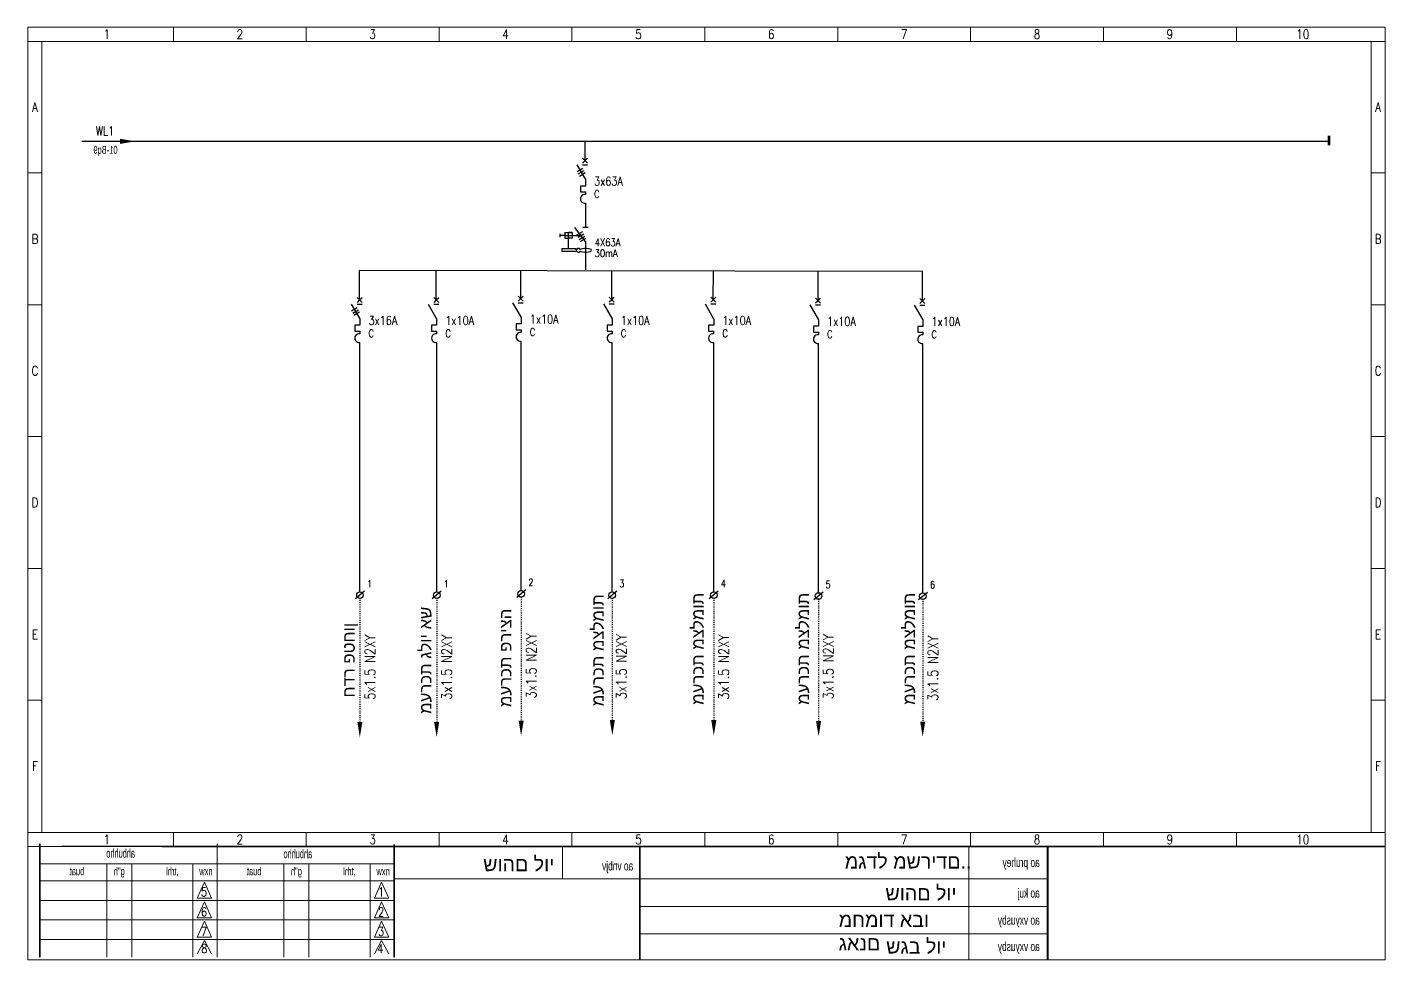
# Model space of a CAD drawing. Header units: millimetres. Extents: x 46170 to 87148, y 12751 to 40933.
# Drawn here: x 74080 to 78542, y 20568 to 23636 of the extents above; entities that cross this region are included whole.
import ezdxf
from ezdxf.enums import TextEntityAlignment as Align

# ---------------------------------------------------------------- set-up
doc = ezdxf.new("R2010")
doc.units = ezdxf.units.MM
doc.linetypes.add('ACAD_ISO03W100', pattern=[30, 12, -18])
doc.layers.add('A3', color=3, linetype='Continuous')
doc.styles.add('ROMANS', font='romans.shx')
doc.styles.get("Standard").update_dxf_attribs({"font": 'arial.ttf'})
doc.styles.add('TECHNO_M', font='techno_m.shx')

msp = doc.modelspace()

# ---------------------------------------------------------------- linework, layer by layer
at = {"color": 7, "linetype": 'ByBlock', "lineweight": 13, "ltscale": 2}
for p, q in [((74082.8, 20570.5), (74082.8, 23635.8)), ((74082.8, 23635.8), (78540, 23635.8)), ((74082.8, 20570.5), (74082.8, 23635.8)), ((74082.8, 23635.8), (78540, 23635.8)), ((78493.9, 23589.2), (78493.9, 20989.8)), ((74082.8, 20989.8), (78540, 20989.8)), ((74703.8, 20952.2), (74703.8, 20579.5)), ((75838.5, 20942.2), (75838.5, 20837)), ((77172.5, 20941), (77172.5, 20570.5)), ((74341.9, 20886.5), (74341.9, 20579.5)), ((74423.7, 20886.5), (74423.7, 20579.5)), ((74624.5, 20886.5), (74624.5, 20579.5)), ((74923.8, 20886.5), (74923.8, 20579.5)), ((75005.6, 20886.5), (75005.6, 20579.5)), ((75206.4, 20886.5), (75206.4, 20579.5))]:
    msp.add_line(p, q, dxfattribs=at)
at = {"color": 7, "linetype": 'ByBlock', "lineweight": 13}
for p, q in [((74560.4, 23635.8), (74560.4, 23589.2)), ((74560.4, 23635.8), (74560.4, 23589.2)), ((74560.4, 23635.8), (74560.4, 23589.2)), ((74560.4, 23635.8), (74560.4, 23589.2)), ((74996.8, 23635.8), (74996.8, 23589.2)), ((74996.8, 23635.8), (74996.8, 23589.2)), ((74996.8, 23635.8), (74996.8, 23589.2)), ((74996.8, 23635.8), (74996.8, 23589.2)), ((75433.2, 23635.8), (75433.2, 23589.2)), ((75433.2, 23635.8), (75433.2, 23589.2)), ((75433.2, 23635.8), (75433.2, 23589.2)), ((75433.2, 23635.8), (75433.2, 23589.2)), ((75869.6, 23635.8), (75869.6, 23589.2)), ((75869.6, 23635.8), (75869.6, 23589.2)), ((75869.6, 23635.8), (75869.6, 23589.2)), ((75869.6, 23635.8), (75869.6, 23589.2)), ((76306, 23635.8), (76306, 23589.2)), ((76306, 23635.8), (76306, 23589.2)), ((76306, 23635.8), (76306, 23589.2)), ((76306, 23635.8), (76306, 23589.2)), ((76742.4, 23635.8), (76742.4, 23589.2)), ((76742.4, 23635.8), (76742.4, 23589.2)), ((77178.8, 23635.8), (77178.8, 23589.2)), ((77178.8, 23635.8), (77178.8, 23589.2)), ((77615.2, 23635.8), (77615.2, 23589.2)), ((77615.2, 23635.8), (77615.2, 23589.2)), ((78051.6, 23635.8), (78051.6, 23589.2)), ((78051.6, 23635.8), (78051.6, 23589.2)), ((74082.8, 23589.2), (78540, 23589.2)), ((74082.8, 23156.6), (74128.9, 23156.6)), ((78493.9, 23156.6), (78540, 23156.6)), ((74082.8, 22723.4), (74128.9, 22723.4)), ((78493.9, 22723.4), (78540, 22723.4)), ((74082.8, 22290.3), (74128.9, 22290.3)), ((78493.9, 22290.3), (78540, 22290.3)), ((74082.8, 21857.1), (74128.9, 21857.1)), ((74082.8, 21857.1), (74128.9, 21857.1)), ((78493.9, 21857.1), (78540, 21857.1)), ((74082.8, 21424), (74128.9, 21424)), ((78493.9, 21424), (78540, 21424)), ((74560.4, 20989.8), (74560.4, 20943.2)), ((74560.4, 20989.8), (74560.4, 20943.2)), ((74560.4, 20989.8), (74560.4, 20943.2)), ((74560.4, 20989.8), (74560.4, 20943.2)), ((74996.8, 20989.8), (74996.8, 20943.2)), ((74996.8, 20989.8), (74996.8, 20943.2)), ((74996.8, 20989.8), (74996.8, 20943.2)), ((74996.8, 20989.8), (74996.8, 20943.2)), ((75433.2, 20989.8), (75433.2, 20943.2)), ((75433.2, 20989.8), (75433.2, 20943.2)), ((75433.2, 20989.8), (75433.2, 20943.2)), ((75433.2, 20989.8), (75433.2, 20943.2)), ((75869.6, 20989.8), (75869.6, 20943.2)), ((75869.6, 20989.8), (75869.6, 20943.2)), ((75869.6, 20989.8), (75869.6, 20943.2)), ((75869.6, 20989.8), (75869.6, 20943.2)), ((76306, 20989.8), (76306, 20943.2)), ((76306, 20989.8), (76306, 20943.2)), ((76306, 20989.8), (76306, 20943.2)), ((76306, 20989.8), (76306, 20943.2)), ((76742.4, 20989.8), (76742.4, 20943.2)), ((76742.4, 20989.8), (76742.4, 20943.2)), ((77178.8, 20989.8), (77178.8, 20943.2)), ((77178.8, 20989.8), (77178.8, 20943.2)), ((77615.2, 20989.8), (77615.2, 20943.2)), ((77615.2, 20989.8), (77615.2, 20943.2)), ((78051.6, 20989.8), (78051.6, 20943.2)), ((78051.6, 20989.8), (78051.6, 20943.2))]:
    msp.add_line(p, q, dxfattribs=at)
at = {"color": 7, "linetype": 'Continuous', "lineweight": 13}
for p, q in [((74128.9, 23589.2), (74128.9, 20989.8)), ((75285.7, 20886.5), (74122, 20886.5)), ((74703.8, 20886.5), (74703.8, 20886.5)), ((75285.7, 20886.5), (75285.7, 20886.5)), ((75285.7, 20830.1), (74122, 20830.1)), ((77431.9, 20837), (75285.7, 20837)), ((75285.7, 20766), (74122, 20766)), ((75285.7, 20702), (74122, 20702)), ((75285.7, 20637.9), (74122, 20637.9)), ((74703.8, 20637.9), (74703.8, 20637.9))]:
    msp.add_line(p, q, dxfattribs=at)
at = {"color": 0, "linetype": 'ByBlock', "ltscale": 2}
for p, q in [((74259.6, 23260.7), (78354.6, 23260.7)), ((75912.6, 23197.4), (75912.6, 23260.7)), ((75171.8, 22739.7), (75172, 22836.1)), ((77020.9, 22832.6), (75172, 22836.1)), ((75424, 22739.7), (75424.1, 22836.1)), ((75701.5, 22744.1), (75701.7, 22836.1)), ((76000.4, 22739.8), (76000.6, 22836.2)), ((76333.7, 22739.8), (76333.9, 22836.2)), ((76677.8, 22736.7), (76678, 22833.1)), ((77020.7, 22736.2), (77020.9, 22832.6))]:
    msp.add_line(p, q, dxfattribs=at)
at = {"lineweight": 53}
msp.add_line((78355, 23278.9), (78355, 23248), dxfattribs=at)
at = {"color": 7, "linetype": 'Continuous', "lineweight": -2}
for p, q in [((75904.4, 23205.6), (75920.8, 23189.2)), ((75912.6, 23197.4), (75920.8, 23205.6)), ((75912.6, 23197.4), (75904.4, 23189.2)), ((75904.4, 23183.7), (75920.9, 23183.7)), ((75913.8, 23094.5), (75913.8, 23085.6)), ((75922.5, 22977.3), (75905.7, 22977.3)), ((75163.6, 22747.9), (75180, 22731.5)), ((75171.8, 22739.7), (75163.6, 22731.5)), ((75163.6, 22726), (75180.1, 22726)), ((75171.8, 22739.7), (75180, 22747.9)), ((75415.7, 22726), (75432.3, 22726)), ((75415.8, 22747.9), (75432.1, 22731.5)), ((75424, 22739.7), (75415.8, 22731.5)), ((75424, 22739.7), (75432.1, 22747.9)), ((75693.3, 22752.3), (75709.7, 22735.9)), ((75701.5, 22744.1), (75693.3, 22735.9)), ((75693.3, 22730.4), (75709.8, 22730.4)), ((75701.5, 22744.1), (75709.7, 22752.3)), ((75992.2, 22748), (76008.6, 22731.6)), ((76000.4, 22739.8), (75992.2, 22731.6)), ((75992.2, 22726.1), (76008.7, 22726.1)), ((76000.4, 22739.8), (76008.6, 22748)), ((76325.5, 22748), (76341.9, 22731.6)), ((76333.7, 22739.8), (76325.5, 22731.6)), ((76325.5, 22726.1), (76342, 22726.1)), ((76333.7, 22739.8), (76341.9, 22748)), ((76669.6, 22744.9), (76686, 22728.5)), ((76677.8, 22736.7), (76669.6, 22728.5)), ((76669.6, 22723.1), (76686.1, 22723.1)), ((76677.8, 22736.7), (76686, 22744.9)), ((77012.5, 22744.4), (77028.9, 22728)), ((77020.7, 22736.2), (77012.5, 22728)), ((77012.5, 22722.6), (77029, 22722.6)), ((77020.7, 22736.2), (77028.9, 22744.4)), ((75173, 22636.8), (75173, 22627.9)), ((75425.2, 22636.8), (75425.2, 22627.9)), ((75702.7, 22641.2), (75702.7, 22632.3)), ((76001.6, 22636.9), (76001.6, 22628)), ((76334.9, 22636.9), (76334.9, 22628)), ((76679.1, 22633.8), (76679.1, 22624.9)), ((77021.9, 22633.4), (77021.9, 22624.5))]:
    msp.add_line(p, q, dxfattribs=at)
at = {"color": 7, "linetype": 'ByBlock', "lineweight": -2}
for p, q in [((75885.6, 23183.7), (75913.7, 23135.1)), ((75913.8, 23134.9), (75913.8, 23113.8)), ((75913.8, 23113.8), (75897.1, 23113.8)), ((75897.1, 23113.8), (75897.1, 23094.5)), ((75897.1, 23094.5), (75913.8, 23094.5)), ((75829.9, 22957.2), (75829.9, 22945.7)), ((75848.2, 22951.4), (75829.9, 22951.4)), ((75845.7, 22960.5), (75869.8, 22960.5)), ((75845.7, 22960.5), (75845.7, 22942.4)), ((75845.7, 22942.4), (75857.7, 22942.4)), ((75848.2, 22951.4), (75867.3, 22951.4)), ((75857.7, 22907.1), (75857.7, 22960.5)), ((75869.8, 22960.5), (75857.7, 22960.5)), ((75857.7, 22957.7), (75857.7, 22959)), ((75857.7, 22945.1), (75857.7, 22943.9)), ((75869.8, 22942.4), (75857.7, 22942.4)), ((75867.3, 22951.4), (75898.9, 22951.4)), ((75869.8, 22960.5), (75869.8, 22942.4)), ((75914.1, 22931.6), (75879.1, 22977.3)), ((75883.4, 22907.1), (75835.8, 22907.1)), ((75835.8, 22907.1), (75835.8, 22898.4)), ((75883.4, 22898.4), (75835.8, 22898.4)), ((75883.4, 22904.4), (75883.4, 22907.1)), ((75885.1, 22904.4), (75883.4, 22904.4)), ((75885.1, 22901.1), (75883.4, 22901.1)), ((75883.4, 22901.1), (75883.4, 22898.4)), ((75885.1, 22906.8), (75885.1, 22904.4)), ((75885.1, 22898.7), (75885.1, 22901.1)), ((75895.4, 22904.9), (75895.4, 22908)), ((75895.4, 22900.6), (75895.4, 22897.5)), ((75895.4, 22900.6), (75895.4, 22897.5)), ((75144.8, 22726), (75172.9, 22677.3)), ((75397, 22726), (75425.1, 22677.3)), ((75674.5, 22730.4), (75702.6, 22681.7)), ((75973.4, 22726.1), (76001.5, 22677.5)), ((76306.7, 22726.1), (76334.8, 22677.5)), ((76650.8, 22723.1), (76679, 22674.4)), ((76993.7, 22722.6), (77021.8, 22673.9)), ((75173, 22677.2), (75173, 22656)), ((75425.2, 22677.2), (75425.2, 22656)), ((75702.7, 22681.6), (75702.7, 22660.4)), ((76001.6, 22677.3), (76001.6, 22656.2)), ((76335, 22677.3), (76335, 22656.2)), ((76679.1, 22674.2), (76679.1, 22653.1)), ((77022, 22673.8), (77022, 22652.6)), ((75173, 22656), (75156.3, 22656)), ((75156.3, 22656), (75156.3, 22636.8)), ((75156.3, 22636.8), (75173, 22636.8)), ((75425.2, 22656), (75408.5, 22656)), ((75408.5, 22656), (75408.5, 22636.8)), ((75408.5, 22636.8), (75425.2, 22636.8)), ((75702.7, 22660.4), (75686, 22660.4)), ((75686, 22660.4), (75686, 22641.2)), ((75686, 22641.2), (75702.7, 22641.2)), ((76001.6, 22656.2), (75984.9, 22656.2)), ((75984.9, 22656.2), (75984.9, 22636.9)), ((75984.9, 22636.9), (76001.6, 22636.9)), ((76335, 22656.2), (76318.2, 22656.2)), ((76318.2, 22656.2), (76318.2, 22636.9)), ((76318.2, 22636.9), (76334.9, 22636.9)), ((76679.1, 22653.1), (76662.3, 22653.1)), ((76662.3, 22653.1), (76662.3, 22633.8)), ((76662.3, 22633.8), (76679.1, 22633.8)), ((77022, 22652.6), (77005.2, 22652.6)), ((77005.2, 22652.6), (77005.2, 22633.4)), ((77005.2, 22633.4), (77021.9, 22633.4))]:
    msp.add_line(p, q, dxfattribs=at)
at = {"lineweight": -2}
for p, q in [((75886.7, 23161.3), (75905.2, 23172.1)), ((75890.2, 23154.1), (75909.2, 23165.2)), ((75893.8, 23146.6), (75912.8, 23157.7)), ((75885.9, 22953.2), (75904.8, 22964.3)), ((75889.4, 22945.9), (75908.3, 22957)), ((75893, 22938.4), (75911.9, 22949.5)), ((75896.6, 22931), (75915.6, 22942.1)), ((75145.9, 22703.6), (75164.4, 22714.4)), ((75149.4, 22696.3), (75168.4, 22707.4)), ((75153, 22688.9), (75172, 22700))]:
    msp.add_line(p, q, dxfattribs=at)
at = {"linetype": 'ByBlock', "ltscale": 2}
for p, q in [((75914.1, 23057.2), (75914.1, 22977.3)), ((75914.1, 22931.6), (75914.1, 22838.6)), ((75173.3, 21780.3), (75173.3, 22599.5)), ((75425.4, 21780.2), (75425.4, 22599.5)), ((75703, 21784.6), (75703, 22603.9)), ((76001.9, 21780.4), (76001.9, 22599.6)), ((76335.2, 21780.4), (76335.2, 22599.6)), ((76679.3, 21777.3), (76679.3, 22596.5)), ((77022.2, 21776.8), (77022.2, 22596))]:
    msp.add_line(p, q, dxfattribs=at)
at = {"color": 7, "ltscale": 2}
for p, q in [((75188.2, 21781.9), (75158.3, 21757)), ((75440.4, 21781.9), (75410.5, 21757)), ((75717.9, 21786.3), (75688, 21761.4)), ((76016.8, 21782), (75986.9, 21757.1)), ((76350.1, 21782), (76320.2, 21757.1)), ((76694.3, 21778.9), (76664.4, 21754)), ((77037.1, 21778.5), (77007.2, 21753.5))]:
    msp.add_line(p, q, dxfattribs=at)
at = {"linetype": 'ACAD_ISO03W100', "ltscale": 0.2}
for p, q in [((75173.3, 21758.6), (75173.3, 21353)), ((75425.4, 21758.6), (75425.4, 21353)), ((75703, 21763), (75703, 21357.4)), ((76001.9, 21758.7), (76001.9, 21353.1)), ((76335.2, 21758.7), (76335.2, 21353.1)), ((76679.3, 21755.6), (76679.3, 21350)), ((77022.2, 21755.2), (77022.2, 21349.5))]:
    msp.add_line(p, q, dxfattribs=at)
at = {"color": 7, "lineweight": 13}
for p, q in [((74662.3, 20826.1), (74638.8, 20773.5)), ((74662.3, 20826.1), (74685.9, 20773.5)), ((75244.2, 20826.1), (75220.6, 20773.5)), ((75244.2, 20826.1), (75267.7, 20773.5)), ((74638.8, 20773.5), (74685.9, 20773.5)), ((74662.3, 20762.1), (74638.8, 20709.4)), ((74662.3, 20762.1), (74685.9, 20709.4)), ((75220.6, 20773.5), (75267.7, 20773.5)), ((75244.2, 20762.1), (75220.6, 20709.4)), ((75244.2, 20762.1), (75267.7, 20709.4)), ((74638.8, 20709.4), (74685.9, 20709.4)), ((75220.6, 20709.4), (75267.7, 20709.4)), ((74662.3, 20698), (74638.8, 20645.4)), ((74662.3, 20698), (74685.9, 20645.4)), ((75244.2, 20698), (75220.6, 20645.4)), ((75244.2, 20698), (75267.7, 20645.4)), ((74638.8, 20645.4), (74685.9, 20645.4)), ((74662.3, 20634), (74638.8, 20590.3)), ((74662.3, 20634), (74685.9, 20590.3)), ((75220.6, 20645.4), (75267.7, 20645.4)), ((75244.2, 20634), (75220.6, 20590.3)), ((75244.2, 20634), (75267.7, 20590.3))]:
    msp.add_line(p, q, dxfattribs=at)
at = {"color": 7, "lineweight": 13, "ltscale": 2}
for p, q in [((76092.9, 20745.9), (77431.9, 20745.9)), ((76092.9, 20656.9), (77431.9, 20656.9))]:
    msp.add_line(p, q, dxfattribs=at)
at = {"color": 7, "linetype": 'ByBlock', "lineweight": 13, "ltscale": 2}
for points in [[(74082.8, 20570.5), (78540, 20570.5), (78540, 23635.8), (74082.8, 23635.8)], [(74082.8, 23635.8), (78540, 23635.8), (78540, 20570.5), (74082.8, 20570.5)], [(74082.8, 20570.5), (78540, 20570.5), (78540, 23635.8), (74082.8, 23635.8)], [(74082.8, 23635.8), (78540, 23635.8), (78540, 20570.5), (74082.8, 20570.5)], [(74082.8, 20989.8), (78540, 20989.8), (78540, 20943.2), (74082.8, 20943.2)]]:
    msp.add_lwpolyline(points, close=True, dxfattribs=at)
at = {"color": 7, "linetype": 'ByBlock', "lineweight": 13, "ltscale": 2, "const_width": 5}
msp.add_lwpolyline([(74082.8, 20943.2), (78540, 20943.2), (78540, 20943.2), (74082.8, 20943.2)], close=True, dxfattribs=at)
at = {"color": 7, "ltscale": 2}
for centre in [(75173.3, 21769.4), (75425.4, 21769.4), (75703, 21773.8), (76001.9, 21769.6), (76335.2, 21769.6), (76679.3, 21766.5), (77022.2, 21766)]:
    msp.add_circle(centre, 10.8, dxfattribs=at)
at = {"color": 7, "linetype": 'ByBlock', "lineweight": -2}
for centre, radius, start, end in [((75911.5, 23071.4), 14.4, 80.8849, 280.1182), ((75891.3, 22898.2), 10.6, 66.8973, 125.6982), ((75891.3, 22907.3), 10.6, 234.3018, 293.1027), ((75170.7, 22613.7), 14.4, 80.8849, 280.1182), ((75422.9, 22613.7), 14.4, 80.8849, 280.1182), ((75700.4, 22618.1), 14.4, 80.8849, 280.1182), ((75999.3, 22613.8), 14.4, 80.8849, 280.1182), ((76332.6, 22613.8), 14.4, 80.8849, 280.1182), ((76676.8, 22610.7), 14.4, 80.8849, 280.1182), ((77019.7, 22610.2), 14.4, 80.8849, 280.1182)]:
    msp.add_arc(centre, radius, start, end, dxfattribs=at)
msp.add_ellipse((75914.1, 22902.7), major_axis=(-20, 0), ratio=0.292341, start_param=0.37335, end_param=5.909835, dxfattribs=at)
at = {"color": 7, "linetype": 'ByBlock', "lineweight": -2, "ltscale": 30}
for points in [[(74385.7, 23269), (74435.7, 23260.7), (74385.7, 23252.3)], [(75181.3, 21352.5), (75172.9, 21302.5), (75164.6, 21352.5)], [(75433.4, 21352.5), (75425.1, 21302.5), (75416.8, 21352.5)], [(75711, 21356.9), (75702.6, 21306.9), (75694.3, 21356.9)], [(76010.5, 21358.6), (76002.1, 21308.6), (75993.8, 21358.6)], [(76343.8, 21358.6), (76335.4, 21308.6), (76327.1, 21358.6)], [(76687.9, 21355.5), (76679.6, 21305.5), (76671.2, 21355.5)], [(77029.8, 21353.7), (77021.4, 21303.7), (77013.1, 21353.7)]]:
    msp.add_solid(points, dxfattribs=at)
at = {"layer": 'A3', "color": 7, "lineweight": 13, "const_width": 5.63}
for points in [[(74122, 20579.5), (74122, 20952.2)], [(75285.7, 20579.5), (75285.7, 20950.1)], [(76092.9, 20570.5), (76092.9, 20944.8)], [(77431.9, 20570.5), (77431.9, 20941.9)]]:
    msp.add_lwpolyline(points, dxfattribs=at)

# ---------------------------------------------------------------- texts
at = {"color": 7, "lineweight": 13, "style": 'ROMANS', "width": 0.8}
for s, height, p in [('1', 31.1, (74342.2, 23612.5)), ('1', 31.1, (74342.2, 23612.5)), ('1', 31.1, (74342.2, 23612.5)), ('1', 31.1, (74342.2, 23612.5)), ('2', 31.1, (74778.6, 23612.5)), ('2', 31.1, (74778.6, 23612.5)), ('2', 31.1, (74778.6, 23612.5)), ('2', 31.1, (74778.6, 23612.5)), ('3', 31.1, (75215, 23612.5)), ('3', 31.1, (75215, 23612.5)), ('3', 31.1, (75215, 23612.5)), ('3', 31.1, (75215, 23612.5)), ('4', 31.1, (75651.4, 23612.5)), ('4', 31.1, (75651.4, 23612.5)), ('4', 31.1, (75651.4, 23612.5)), ('4', 31.1, (75651.4, 23612.5)), ('5', 31.1, (76087.8, 23612.5)), ('5', 31.1, (76087.8, 23612.5)), ('5', 31.1, (76087.8, 23612.5)), ('5', 31.1, (76087.8, 23612.5)), ('6', 31.1, (76524.2, 23612.5)), ('6', 31.1, (76524.2, 23612.5)), ('7', 31.1, (76960.6, 23612.5)), ('7', 31.1, (76960.6, 23612.5)), ('8', 31.1, (77397, 23612.5)), ('8', 31.1, (77397, 23612.5)), ('9', 31.1, (77833.4, 23612.5)), ('9', 31.1, (77833.4, 23612.5)), ('10', 31.06, (78269.8, 23612.5)), ('10', 31.06, (78269.8, 23612.5)), ('A', 30.7, (74106, 23373.2)), ('A', 30.7, (78517.1, 23373.2)), ('B', 30.7, (74106, 22940)), ('B', 30.7, (78517.1, 22940)), ('C', 30.7, (74106, 22506.8)), ('C', 30.7, (78517.1, 22506.8)), ('D', 30.7, (74106, 22073.7)), ('D', 30.7, (78517.1, 22073.7)), ('E', 30.7, (74106, 21640.5)), ('E', 30.7, (78517.1, 21640.5)), ('F', 30.7, (74106, 21207.4)), ('F', 30.7, (78517.1, 21207.4)), ('1', 31.1, (74342.2, 20966.5)), ('1', 31.1, (74342.2, 20966.5)), ('1', 31.1, (74342.2, 20966.5)), ('1', 31.1, (74342.2, 20966.5)), ('2', 31.1, (74778.6, 20966.5)), ('2', 31.1, (74778.6, 20966.5)), ('2', 31.1, (74778.6, 20966.5)), ('2', 31.1, (74778.6, 20966.5)), ('3', 31.1, (75215, 20966.5)), ('3', 31.1, (75215, 20966.5)), ('3', 31.1, (75215, 20966.5)), ('3', 31.1, (75215, 20966.5)), ('4', 31.1, (75651.4, 20966.5)), ('4', 31.1, (75651.4, 20966.5)), ('4', 31.1, (75651.4, 20966.5)), ('4', 31.1, (75651.4, 20966.5)), ('5', 31.1, (76087.8, 20966.5)), ('5', 31.1, (76087.8, 20966.5)), ('5', 31.1, (76087.8, 20966.5)), ('5', 31.1, (76087.8, 20966.5)), ('6', 31.1, (76524.2, 20966.5)), ('6', 31.1, (76524.2, 20966.5)), ('7', 31.1, (76960.6, 20966.5)), ('7', 31.1, (76960.6, 20966.5)), ('8', 31.1, (77397, 20966.5)), ('8', 31.1, (77397, 20966.5)), ('9', 31.1, (77833.4, 20966.5)), ('9', 31.1, (77833.4, 20966.5)), ('10', 31.06, (78269.8, 20966.5)), ('10', 31.06, (78269.8, 20966.5))]:
    msp.add_text(s, height=height, dxfattribs=at).set_placement(p, align=Align.MIDDLE)
at = {"color": 7, "lineweight": -2, "style": 'ROMANS', "width": 0.8}
for s, height, p in [('WL1', 29, (74305.5, 23280, -75649.1)), ('3x63A', 29, (75942.4, 23115.2, -75649.1)), ('C', 25, (75942.4, 23074.8, -75649.1)), ('4X63A', 25, (75944.6, 22915.9, -75649.1)), ('30mA', 25, (75944.2, 22880.6, -75649.1)), ('3x16A', 29, (75201.5, 22657.5, -75649.1)), ('1x10A', 29, (75453.7, 22657.5, -75649.1)), ('1x10A', 29, (75731.3, 22661.9, -75649.1)), ('1x10A', 29, (76030.2, 22657.6, -75649.1)), ('1x10A', 29, (76363.5, 22657.6, -75649.1)), ('1x10A', 29, (76707.6, 22654.5, -75649.1)), ('1x10A', 29, (77050.5, 22654, -75649.1)), ('C', 25, (75201.5, 22617.1, -75649.1)), ('C', 25, (75453.7, 22617.1, -75649.1)), ('C', 25, (75731.3, 22621.5, -75649.1)), ('C', 25, (76030.2, 22617.2, -75649.1)), ('C', 25, (76363.5, 22617.2, -75649.1)), ('C', 25, (76707.6, 22614.1, -75649.1)), ('C', 25, (77050.5, 22613.6, -75649.1))]:
    msp.add_text(s, height=height, dxfattribs=at).set_placement(p)
at = {"color": 7, "lineweight": -2, "style": 'TECHNO_M', "text_generation_flag": 2, "width": 0.8}
msp.add_text('01-Bq9', height=25.81, dxfattribs=at).set_placement((74377.2, 23219.8))
at = {"color": 7, "lineweight": 13, "style": 'ROMANS', "width": 0.8}
for s, height, p in [('2', 24, (75726.3, 21799.5, -75649.1)), ('1', 24, (75196.6, 21795.1, -75649.1)), ('1', 24, (75448.7, 21795.1, -75649.1)), ('3', 24, (76025.2, 21795.2, -75649.1)), ('4', 24, (76358.5, 21795.2, -75649.1)), ('5', 24, (76702.6, 21792.1, -75649.1)), ('6', 24, (77045.5, 21791.6, -75649.1)), ('5', 29, (74651.2, 20779.6)), ('1', 29, (75233, 20779.6)), ('6', 29, (74651.2, 20713.7)), ('2', 29, (75233, 20713.7)), ('7', 29, (74651.2, 20649.4)), ('3', 29, (75233, 20649.4)), ('8', 29, (74652, 20593.5)), ('4', 29, (75230.1, 20593.5))]:
    msp.add_text(s, height=height, dxfattribs=at).set_placement(p)
at = {"color": 7, "lineweight": -2, "style": 'ROMANS', "width": 0.8}
for s, p in [('3x1.5 N2XY', (75753, 21430, -82790.4)), ('5x1.5 N2XY', (75223.3, 21425.6, -82790.4)), ('3x1.5 N2XY', (75475.5, 21425.6, -82790.4)), ('3x1.5 N2XY', (76049, 21426.9, -82790.4)), ('3x1.5 N2XY', (76385.3, 21425.8, -82790.4)), ('3x1.5 N2XY', (76728.4, 21427.6, -82790.4)), ('3x1.5 N2XY', (77072.2, 21422.1, -82790.4))]:
    msp.add_text(s, height=34.2, rotation=90, dxfattribs=at).set_placement(p)
at = {"color": 7, "lineweight": 13, "style": 'TECHNO_M', "text_generation_flag": 2}
for s, height, width, p in [('ahbuhho', 29, 0.7, (74434.4, 20906.9)), ('ahbuhho', 29, 0.7, (75016.3, 20904.8)), ('ao vnbjv ', 30, 0.8, (76070.8, 20864.6)), ('ao pruhey', 30, 0.8, (77405.9, 20876.1)), ('buat', 25.81, 0.8, (74268, 20849.1)), ('g"h', 25.81, 0.8, (74400.8, 20849.1)), (',trhl', 25.81, 0.8, (74577.5, 20849.1)), ('nxw', 25.81, 0.8, (74689.2, 20849.1)), ('buat', 25.81, 0.8, (74849.9, 20849.1)), ('g"h', 25.81, 0.8, (74982.7, 20849.1)), (',trhl', 25.81, 0.8, (75159.3, 20849.1)), ('nxw', 25.81, 0.8, (75271.1, 20849.1)), ('ao kuj', 30, 0.8, (77405.9, 20775.6)), ('ao vxyusby', 30, 0.8, (77405.9, 20686.5)), ('ao vxyusby', 30, 0.8, (77405.9, 20600))]:
    msp.add_text(s, height=height, dxfattribs=dict(at, width=width)).set_placement(p)
at = {"attachment_point": 1, "rotation": 90}
for s, insert, char_height in [('מערכת מצלמות', (75934.8, 21404.2), 39.375), ('מערכת מצלמות', (76262.9, 21408.7), 39.375), ('מערכת מצלמות', (76609, 21408.7), 39.375), ('מערכת מצלמות', (76957.3, 21408.7), 39.375), ('מערכת גלוי אש', (75368.8, 21379.1), 39.375), ('מערכת פריצה', (75631.4, 21401.5), 39.375), ('חדר פטחון', (75116.7, 21433), 39.38)]:
    msp.add_mtext_dynamic_manual_height_columns(s, width=4250.721, gutter_width=196.9, heights=[0], dxfattribs=dict(at, insert=insert, char_height=char_height))
at = {"lineweight": 53, "attachment_point": 1}
for s, insert, char_height in [('שוהם לוי', (75578.1, 20908.3), 46.03), ('מגדל משרידם..', (76765.5, 20917.1), 46.033), ('שוהם לוי', (76899.2, 20812.5), 46.03), ('מחמוד אבו גאנם', (76745.6, 20725), 46.033), ('שגב לוי', (76901.6, 20637.5), 46.03)]:
    msp.add_mtext_dynamic_manual_height_columns(s, width=421.091, gutter_width=230.2, heights=[234.7], dxfattribs=dict(at, insert=insert, char_height=char_height))

doc.saveas('drawing.dxf')
